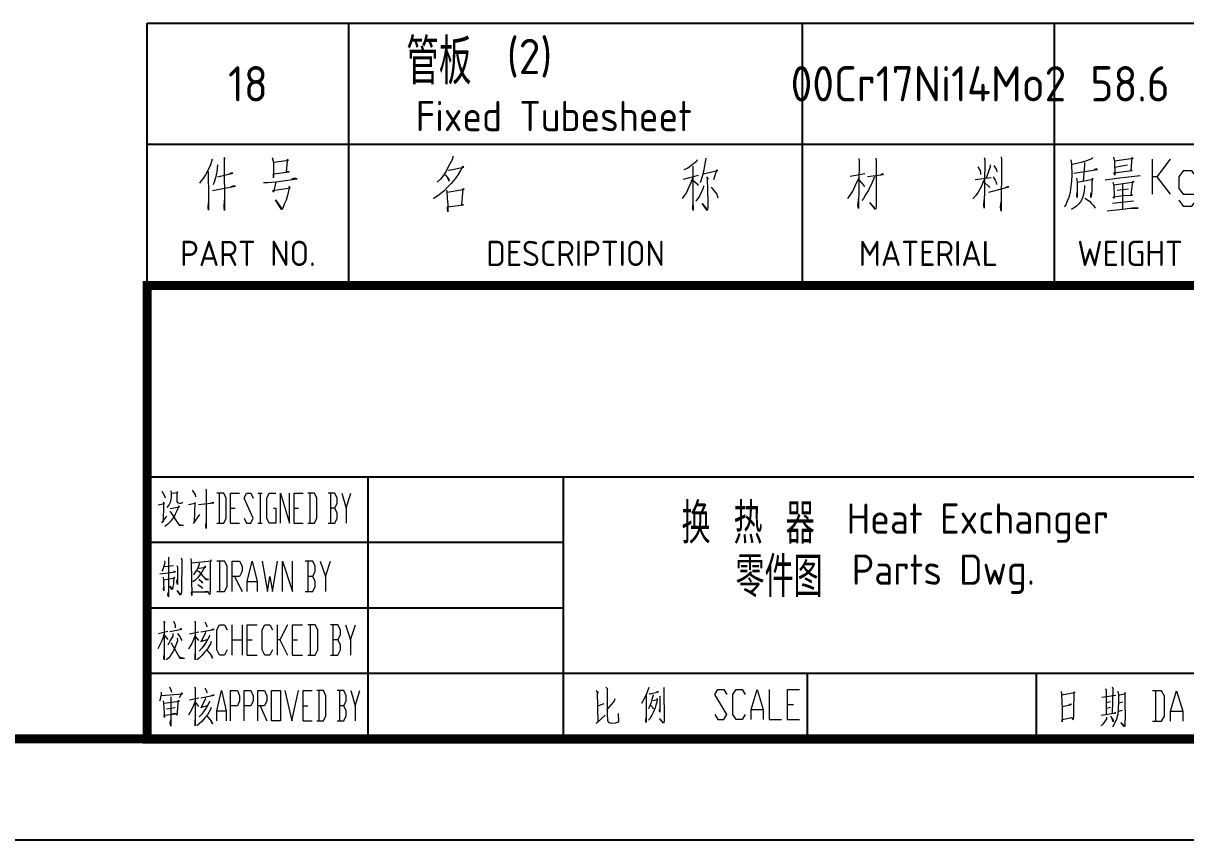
# Model space of a CAD drawing. Extents: x 3752 to 5058, y 2005 to 3221.
# Drawn here: x 4393 to 4508.3, y 2004.7 to 2085.7 of the extents above; entities that cross this region are included whole.
import ezdxf
from ezdxf.enums import TextEntityAlignment as Align

# ---------------------------------------------------------------- set-up
doc = ezdxf.new("R2010")
doc.units = 0
doc.layers.get('0').update_dxf_attribs({"linetype": 'CONTINUOUS'})
for name, color, linetype in [('1', 7, 'CONTINUOUS'), ('2', 1, 'CONTINUOUS'), ('6', 1, 'CONTINUOUS'), ('DRA_DWG', 1, 'CONTINUOUS'), ('标注', 7, 'CONTINUOUS')]:
    doc.layers.add(name, color=color, linetype=linetype)
doc.styles.add('ACISOTS', font='isocp.shx', dxfattribs={"height": 1, "bigfont": 'gbcbig.shx'})

# ---------------------------------------------------------------- blocks, each defined once
blk = doc.blocks.new('*U78')
at = {"color": 7, "lineweight": 0}
for points in [[(2030.14, 459.08), (2029.98, 458.52), (2029.75, 458), (2029.5, 457.51), (2029.23, 457.13), (2029.03, 456.87), (2028.91, 456.69)], [(2031.31, 459.24), (2031.41, 459.08), (2031.34, 459.16), (2031.37, 453.97), (2031.34, 454.35), (2031.37, 455.01)], [(2036.11, 459.24), (2036.24, 458.73), (2036.24, 457.21), (2036.24, 457.6), (2037.8, 457.82), (2037.54, 457.82), (2037.61, 458.9), (2037.63, 459.08), (2037.7, 458.95), (2037.48, 458.9), (2036.24, 458.73)], [(2054.03, 459.36), (2053.99, 459.06), (2053.61, 458.36), (2053.39, 457.93), (2053.12, 457.53), (2052.8, 457.1), (2052.47, 456.8)], [(2078.27, 459.01), (2078.2, 458.84), (2077.78, 458.49), (2077.33, 458.18), (2076.95, 458.01)], [(2079.12, 459.18), (2079.09, 458.97), (2078.92, 458.05), (2078.79, 457.46), (2078.57, 456.72)], [(2094.29, 459.12), (2094.32, 458.9), (2094.26, 454.18), (2094.19, 454.44), (2094.29, 455.26)], [(2095.98, 459.16), (2096.01, 458.95), (2096.01, 454.4), (2095.98, 454.13), (2095.94, 454.06), (2095.39, 454.78), (2095.94, 454.13)], [(2106.72, 459.24), (2106.79, 458.99), (2106.75, 454.22), (2106.69, 454.49), (2106.75, 455.01)], [(2108.41, 459.29), (2108.47, 458.99), (2108.41, 453.92), (2108.34, 454.31), (2108.41, 454.83)], [(2115.32, 459.01), (2115.39, 458.57), (2115.42, 457.53), (2115.39, 456.89), (2115.32, 456.36), (2115.25, 455.84), (2115.12, 455.28), (2114.97, 454.89), (2114.83, 454.55), (2114.67, 454.33)], [(2117.49, 459.22), (2117.39, 459.1), (2116.98, 458.92), (2116.36, 458.75), (2115.45, 458.54)], [(2119.57, 459.27), (2119.67, 458.84), (2119.7, 457.49), (2119.6, 457.71), (2121.42, 457.93), (2121.33, 457.93), (2121.42, 459.22), (2121.51, 459.13), (2119.67, 458.88)], [(2125.17, 459.08), (2123.86, 457.33), (2123.42, 457.33)], [(2123.42, 455.58), (2123.42, 459.08)], [(2132.85, 459.1), (2133.1, 458.79), (2133.01, 458.88), (2133.01, 457.98), (2133.01, 457.06), (2133.01, 456.24), (2133.01, 455.63), (2133.01, 455.59), (2133.01, 455.41), (2133.04, 454.6), (2133.14, 454.38), (2133.27, 454.24), (2133.56, 454.16), (2134.14, 454.2), (2134.57, 454.33), (2134.61, 454.38), (2134.54, 455.5)], [(2138.69, 459.1), (2138.66, 458.88), (2138.27, 457.93), (2137.94, 457.37), (2137.69, 456.85)], [(2140.67, 459.06), (2140.8, 458.88), (2140.73, 458.84), (2140.77, 454.55), (2140.77, 454.51), (2140.73, 454.24), (2140.67, 454.16), (2140.15, 454.81), (2140.67, 454.2), (2140.73, 454.38)], [(2147.35, 459.01), (2147.21, 458.92), (2146.34, 458.36), (2146.27, 458.7), (2146.37, 458.36), (2146.37, 457.24), (2146.34, 456.54), (2146.31, 456.07), (2146.24, 455.59), (2146.14, 455.16), (2146.02, 454.72), (2145.86, 454.42), (2145.72, 454.16)], [(2151.89, 459.36), (2151.86, 459.01), (2151.83, 458.88), (2151.5, 458.01), (2151.28, 457.49), (2150.98, 457.01), (2150.94, 456.93), (2150.69, 456.54), (2150.4, 456.15), (2150.11, 455.8), (2149.85, 455.5)], [(2154.32, 459.13), (2154.39, 458.57), (2154.46, 454.11), (2154.42, 454.6), (2156.73, 454.6), (2156.56, 454.64), (2156.24, 454.6)], [(2159.09, 459.27), (2159.22, 458.75), (2159.22, 457.24), (2159.22, 457.62), (2160.78, 457.84), (2160.53, 457.84), (2160.59, 458.92), (2160.62, 459.1), (2160.68, 458.97), (2160.46, 458.92), (2159.22, 458.75)], [(2166.95, 459.16), (2167.05, 458.99), (2167.02, 459.03), (2167.02, 457.08), (2166.99, 456.47)], [(2168.09, 459.33), (2168.19, 459.12), (2168.16, 459.2), (2168.12, 457.13)], [(2174.33, 459.16), (2174.39, 458.59), (2174.46, 454.13), (2174.43, 454.62), (2176.72, 454.62), (2176.57, 454.65), (2176.24, 454.62)], [(2174.43, 458.59), (2177.15, 458.86), (2177.05, 458.99), (2176.99, 458.59), (2176.95, 454.7), (2176.92, 454.27), (2176.69, 454.62)], [(2179.1, 459.29), (2179.23, 458.77), (2179.23, 457.26), (2179.23, 457.64), (2180.79, 457.86), (2180.52, 457.86), (2180.59, 458.95), (2180.62, 459.12), (2180.69, 458.99), (2180.45, 458.95), (2179.23, 458.77)], [(2187.07, 458.84), (2188.05, 459.01), (2189.05, 459.13), (2188.99, 459.18), (2188.82, 459.13)], [(2194.83, 459.13), (2194.79, 458.79), (2194.08, 457.01), (2194.04, 457.15), (2194.83, 457.28)], [(2196.03, 459.36), (2196.32, 458.88), (2196.35, 458.66)], [(2198.98, 459.27), (2199.11, 458.75), (2199.11, 457.24), (2199.11, 457.62), (2200.67, 457.84), (2200.41, 457.84), (2200.47, 458.92), (2200.5, 459.1), (2200.57, 458.97), (2200.35, 458.92), (2199.11, 458.75)], [(2029.75, 457.86), (2029.78, 455.26), (2029.78, 454.53), (2029.78, 454.01), (2029.75, 454.27), (2029.78, 454.74)], [(2030.69, 458.52), (2030.6, 457.82), (2030.47, 457.21), (2030.34, 456.78), (2030.24, 456.52)], [(2053.57, 458.01), (2053.67, 457.98), (2055.13, 458.27), (2055.03, 458.36), (2054.78, 457.93), (2054.48, 457.46), (2054.19, 457.06), (2053.87, 456.67), (2053.51, 456.29), (2053.12, 455.89), (2052.7, 455.55), (2052.64, 455.5), (2052.37, 455.33), (2052.12, 455.12)], [(2077.82, 458.36), (2077.85, 454.94), (2077.88, 453.99), (2077.82, 454.16), (2077.85, 454.55)], [(2078.86, 457.62), (2080.31, 457.93), (2080.19, 457.98), (2079.89, 457.01)], [(2106.1, 458.3), (2106.33, 457.91), (2106.37, 457.73), (2106.37, 457.56)], [(2107.34, 458.52), (2107.34, 458.3), (2106.92, 457.17)], [(2107.69, 458.43), (2107.96, 458), (2107.99, 457.82)], [(2115.64, 457.67), (2117.98, 458.05), (2117.85, 458.1), (2117.63, 458.01)], [(2116.68, 458.75), (2116.68, 458.45), (2116.56, 456.89)], [(2119.67, 458.27), (2120.97, 458.49)], [(2126.05, 454.99), (2126.48, 454.41), (2127.35, 454.41), (2127.79, 454.99), (2127.79, 457.33), (2127.35, 457.91), (2126.48, 457.91), (2126.05, 457.33), (2126.05, 456.16), (2126.48, 455.58), (2127.79, 455.58)], [(2131.51, 458.62), (2131.85, 458.36), (2131.65, 458.45), (2131.71, 454.29), (2131.51, 454.11), (2132.75, 455.28)], [(2138.34, 457.93), (2138.3, 454.24), (2138.27, 454.51), (2138.27, 454.55), (2138.3, 454.94)], [(2139.24, 458.1), (2139.28, 458.01), (2139.11, 457.41), (2138.94, 456.85), (2138.79, 456.45), (2138.66, 456.15)], [(2138.72, 458.23), (2138.79, 458.18), (2138.86, 458.18), (2139.98, 458.45), (2139.89, 458.45), (2139.73, 458.36)], [(2140.18, 457.89), (2140.25, 457.8), (2140.18, 457.75), (2140.18, 455.68), (2140.15, 455.89), (2140.18, 456.15)], [(2146.44, 456.41), (2146.51, 456.45), (2147.25, 456.58), (2147.16, 456.54), (2147.25, 457.89), (2147.31, 457.71), (2146.41, 457.49)], [(2148.87, 458.84), (2148.35, 458.49), (2147.86, 458.36), (2147.8, 458.7), (2147.86, 458.18), (2147.83, 457.67), (2147.8, 457.1), (2147.77, 456.63), (2147.71, 456.2), (2147.64, 455.72), (2147.54, 455.37), (2147.38, 455.12), (2147.21, 454.81), (2147.06, 454.55), (2146.89, 454.33), (2146.73, 454.16)], [(2150.27, 457.71), (2153.29, 458.05), (2153.09, 458.1), (2152.8, 457.98)], [(2154.42, 458.57), (2157.15, 458.84), (2157.05, 458.97), (2156.98, 458.57), (2156.95, 454.67), (2156.92, 454.24), (2156.7, 454.6)], [(2155.33, 457.89), (2155.46, 457.84), (2156.37, 457.98), (2156.28, 458.1), (2155.85, 457.28), (2155.53, 456.85), (2155.24, 456.5), (2154.94, 456.2), (2154.62, 455.98)], [(2155.49, 458.54), (2155.49, 458.32), (2155.21, 457.67), (2154.84, 457.15), (2154.69, 456.93)], [(2166.01, 458.47), (2166.6, 458.07)], [(2167.28, 457.95), (2169.16, 458.25)], [(2169.98, 458.47), (2171.7, 458.81)], [(2170.11, 457.86), (2170.14, 457.6), (2170.18, 456.04), (2170.18, 455.61), (2170.18, 454.49), (2170.14, 454.78), (2171.11, 454.92), (2171.3, 454.78), (2171.37, 455.95), (2171.43, 458), (2171.47, 457.86), (2170.14, 457.6)], [(2170.56, 458.56), (2170.56, 457.56), (2170.53, 456.99), (2170.46, 456.56), (2170.4, 456.18), (2170.26, 455.95)], [(2170.98, 458.64), (2170.95, 456.61), (2171.01, 456.47), (2171.18, 456.43)], [(2171.82, 458.21), (2172.89, 458.38), (2172.8, 458.52), (2172.6, 456.9), (2172.67, 456.9), (2171.85, 456.78), (2171.82, 457.04), (2171.82, 456.61), (2171.85, 455.44), (2171.85, 455.14), (2171.89, 454.96), (2171.92, 454.78), (2172.02, 454.7), (2172.15, 454.62), (2172.34, 454.57), (2172.54, 454.57), (2173.09, 454.62), (2173.22, 454.7), (2173.29, 454.74), (2173.16, 455.7), (2173.22, 454.74)], [(2175.33, 457.91), (2175.46, 457.86), (2176.37, 458), (2176.27, 458.12), (2175.85, 457.3), (2175.53, 456.87), (2175.23, 456.52), (2174.94, 456.22), (2174.61, 456)], [(2175.5, 458.56), (2175.5, 458.34), (2175.2, 457.69), (2174.85, 457.17), (2174.68, 456.95)], [(2185.84, 458.18), (2186.98, 458.41), (2186.43, 458.32), (2186.39, 455.98), (2185.77, 455.63), (2187.1, 456.41)], [(2188.62, 455.46), (2188.62, 455.84), (2188.66, 455.93), (2188.69, 458.05), (2188.82, 457.89), (2187.36, 457.62), (2187.3, 458.01), (2187.36, 457.67), (2187.36, 456.54), (2187.33, 455.72), (2187.3, 455.41), (2187.3, 455.63), (2187.33, 456.11)], [(2187.78, 457.71), (2188.02, 458.66), (2188.02, 458.97)], [(2190.44, 458.97), (2190.54, 458.41), (2190.54, 456.29), (2190.58, 454.85), (2190.58, 454.29), (2190.54, 454.85), (2192, 454.98), (2191.85, 455.07), (2191.58, 454.94)], [(2190.58, 458.41), (2192.59, 458.66), (2192.49, 458.79), (2192.45, 458.54), (2192.23, 455.03), (2192.23, 454.72), (2192.2, 454.6), (2191.97, 455.03)], [(2195.08, 458.05), (2195.08, 457.75), (2194.18, 455.84), (2194.11, 455.93), (2195.08, 456.36)], [(2195.45, 458.66), (2195.51, 458.23), (2195.51, 457.46), (2195.45, 456.76), (2195.38, 456.07), (2195.31, 455.5), (2195.18, 455.03), (2194.99, 454.51), (2194.66, 453.86)], [(2195.61, 458.18), (2195.63, 458.23), (2197.1, 458.49), (2196.97, 458.62), (2196.84, 457.49), (2197.04, 457.49), (2195.55, 457.24)], [(2030.69, 457.3), (2032.19, 457.69), (2032.02, 457.69), (2031.76, 457.56)], [(2035.24, 456.74), (2035.66, 456.74), (2036.51, 456.83), (2038.58, 457.13), (2038.35, 457.17), (2038.03, 457.08)], [(2036.47, 456.83), (2036.24, 455.78), (2036.18, 455.95), (2037.9, 456.22), (2037.8, 456.39), (2037.8, 456.22), (2037.61, 455.48), (2037.48, 455.01), (2037.31, 454.62), (2037.18, 454.31), (2037.09, 454.09), (2037.03, 454.06), (2036.44, 455.05), (2037.06, 454.13)], [(2053.22, 457.53), (2053.29, 457.49), (2053.64, 457.1), (2053.67, 456.89), (2053.54, 457.19)], [(2077.82, 457.28), (2077.62, 456.72), (2077.4, 456.24), (2077.2, 455.77), (2077.01, 455.5), (2076.78, 455.16)], [(2076.91, 457.1), (2078.4, 457.49)], [(2077.85, 456.97), (2078.27, 456.63), (2078.37, 456.45)], [(2079.19, 457.32), (2079.34, 457.1), (2079.27, 457.15), (2079.31, 454.85), (2079.31, 454.29), (2079.27, 453.99), (2078.76, 454.67), (2079.27, 454.08)], [(2094.32, 457.26), (2094, 456.61), (2093.74, 456), (2093.48, 455.61), (2093.18, 455.18)], [(2093.45, 457.39), (2094.91, 457.64)], [(2094.35, 456.99), (2094.81, 456.47), (2094.84, 456.31)], [(2095.85, 457.3), (2095.59, 456.69), (2095.26, 456), (2094.97, 455.52), (2094.77, 455.18), (2094.59, 454.96)], [(2095.17, 457.35), (2096.76, 457.56), (2096.66, 457.6), (2096.46, 457.51)], [(2106.69, 456.99), (2106.43, 456.31), (2106.13, 455.78), (2105.88, 455.44), (2105.62, 455.14)], [(2105.85, 457.04), (2107.44, 457.26)], [(2106.75, 456.78), (2107.17, 456.39), (2107.27, 456.26)], [(2107.62, 457.3), (2107.82, 456.99), (2107.92, 456.78), (2107.96, 456.56)], [(2115.9, 457.19), (2115.97, 456.8), (2115.97, 455.28), (2115.94, 455.5), (2115.97, 455.77)], [(2115.97, 456.8), (2117.56, 457.1), (2117.46, 457.19), (2117.43, 456.63), (2117.43, 455.98), (2117.39, 455.59), (2117.33, 455.28), (2117.33, 455.55), (2117.39, 455.8)], [(2118.73, 457.01), (2119.9, 457.19), (2122.2, 457.46)], [(2119.5, 456.8), (2119.6, 456.45), (2119.64, 455.41), (2119.64, 455.2), (2119.54, 455.33), (2120.54, 455.46), (2121.46, 455.5), (2121.33, 455.55), (2121.49, 456.89), (2121.61, 456.8), (2120.51, 456.63), (2119.6, 456.5)], [(2123.86, 457.33), (2125.17, 455.58)], [(2131.88, 456.58), (2132.59, 456.85)], [(2133.01, 456.02), (2133.95, 457.15), (2134.11, 457.53)], [(2139.24, 457.28), (2139.89, 457.41), (2139.83, 457.53), (2139.76, 457.06), (2139.63, 456.63), (2139.56, 456.29), (2139.44, 455.93), (2139.28, 455.63), (2139.11, 455.28), (2138.94, 455.03), (2138.79, 454.72), (2138.66, 454.6)], [(2147.83, 457.15), (2149.3, 457.41), (2149.2, 457.46), (2149.03, 457.37)], [(2148.58, 457.24), (2148.58, 454.03), (2148.55, 454.24), (2148.58, 454.6)], [(2150.89, 456.72), (2150.89, 454.46), (2150.86, 454.03), (2150.82, 453.86), (2150.82, 454.2), (2150.89, 454.67)], [(2152.02, 457.53), (2152.08, 457.32), (2152.11, 454.42)], [(2155.26, 457.41), (2155.36, 457.41), (2156.37, 456.29), (2156.73, 456.29), (2156.37, 456.36), (2156.21, 456.45)], [(2158.22, 456.76), (2158.64, 456.76), (2159.49, 456.85), (2161.56, 457.15), (2161.33, 457.19), (2161.01, 457.1)], [(2159.46, 456.85), (2159.22, 455.8), (2159.16, 455.98), (2160.88, 456.24), (2160.78, 456.41), (2160.78, 456.24), (2160.59, 455.5), (2160.46, 455.03), (2160.3, 454.64), (2160.16, 454.33), (2160.07, 454.11), (2160.01, 454.08), (2159.42, 455.07), (2160.04, 454.16)], [(2166.01, 456.9), (2166.99, 457.56)], [(2167.48, 456.99), (2168.91, 457.21)], [(2167.48, 456.78), (2167.64, 456.47)], [(2175.27, 457.43), (2175.36, 457.43), (2176.37, 456.31), (2176.72, 456.31), (2176.37, 456.39), (2176.2, 456.47)], [(2178.22, 456.78), (2178.64, 456.78), (2179.48, 456.87), (2181.56, 457.17), (2181.34, 457.21), (2181.01, 457.13)], [(2179.45, 456.87), (2179.23, 455.82), (2179.16, 456), (2180.88, 456.26), (2180.79, 456.43), (2180.79, 456.26), (2180.59, 455.52), (2180.45, 455.05), (2180.3, 454.65), (2180.17, 454.35), (2180.07, 454.13), (2180, 454.09), (2179.42, 455.09), (2180.03, 454.18)], [(2186.55, 454.03), (2186.98, 454.29), (2187.3, 454.6), (2187.55, 454.98), (2187.82, 455.46), (2187.92, 456.07), (2187.98, 456.58), (2187.98, 457.01)], [(2190.58, 457.32), (2191.97, 457.53), (2191.85, 457.58), (2191.55, 457.46)], [(2195.51, 456.72), (2195.63, 456.36), (2195.63, 456.29), (2195.7, 454.08), (2195.63, 454.42), (2195.67, 454.64)], [(2195.67, 456.45), (2197.39, 456.8), (2197.26, 456.89), (2197.29, 456.67), (2197.29, 455.59), (2197.26, 454.94), (2197.22, 454.42), (2197.17, 453.99), (2196.87, 454.42), (2197.13, 454.11)], [(2198.11, 456.76), (2198.53, 456.76), (2199.38, 456.85), (2201.45, 457.15), (2201.22, 457.19), (2200.9, 457.1)], [(2199.34, 456.85), (2199.11, 455.8), (2199.04, 455.98), (2200.77, 456.24), (2200.67, 456.41), (2200.67, 456.24), (2200.47, 455.5), (2200.35, 455.03), (2200.18, 454.64), (2200.05, 454.33), (2199.95, 454.11), (2199.89, 454.08), (2199.31, 455.07), (2199.92, 454.16)], [(2030.17, 455.95), (2032.48, 456.39), (2032.31, 456.43), (2032.02, 456.31)], [(2053.39, 455.98), (2053.44, 455.84), (2053.51, 454.76), (2053.54, 454.64), (2053.54, 453.86), (2053.51, 454.2), (2053.51, 454.33), (2055.1, 454.55), (2055.06, 454.55), (2054.91, 454.55), (2055.06, 456.15), (2055.13, 456.07), (2055.03, 456.02), (2053.47, 455.77)], [(2078.89, 456.41), (2078.86, 456.2), (2078.5, 455.41), (2078.14, 454.89)], [(2079.64, 456.29), (2080.22, 455.59), (2080.31, 455.24)], [(2107.21, 455.78), (2109.19, 456.31), (2109.06, 456.34), (2108.83, 456.22)], [(2116.68, 456.45), (2116.68, 456.24), (2116.62, 455.68), (2116.52, 455.33), (2116.42, 455.07), (2116.29, 454.85), (2116.14, 454.64), (2115.9, 454.42), (2115.67, 454.24), (2115.52, 454.16), (2115.39, 454.08)], [(2119.92, 455.98), (2121.06, 456.11)], [(2120.47, 456.63), (2120.47, 454.11)], [(2138.91, 456.63), (2139.21, 456.36), (2139.28, 456.15)], [(2151.31, 455.93), (2151.38, 455.93), (2153.06, 456.2), (2153, 456.29), (2152.8, 456.2)], [(2155.29, 455.59), (2155.72, 455.28), (2155.91, 455.07)], [(2155.43, 456.33), (2155.78, 456.02), (2155.95, 455.8)], [(2167.57, 456.09), (2167.48, 455.91), (2167.12, 455.48), (2166.67, 455.05), (2166.11, 454.65), (2165.69, 454.35)], [(2166.18, 455.91), (2169.13, 456.26), (2169.04, 456.34), (2168.81, 456.26)], [(2167.57, 455.95), (2167.8, 455.52), (2168.06, 455.05), (2168.35, 454.62), (2168.64, 454.22), (2168.74, 454.13), (2169.36, 454.18), (2168.71, 454.22), (2168.55, 454.4)], [(2168.58, 455.75), (2168.55, 455.61), (2168.02, 455.18)], [(2171.01, 455.75), (2170.46, 455.57)], [(2175.3, 455.61), (2175.72, 455.3), (2175.92, 455.09)], [(2175.43, 456.34), (2175.78, 456.04), (2175.95, 455.82)], [(2190.58, 456.15), (2191.94, 456.33), (2191.81, 456.36), (2191.58, 456.24)], [(2195.9, 455.46), (2197, 455.68)], [(2196.13, 456.45), (2196.15, 454.38)], [(2196.62, 456.54), (2196.62, 454.46)], [(2116.71, 455.2), (2117.17, 454.89), (2117.39, 454.67), (2117.59, 454.46), (2117.75, 454.2)], [(2119.47, 454.72), (2121.55, 454.94)], [(2151.14, 454.29), (2153.45, 454.55), (2153.29, 454.6), (2153.25, 454.6), (2153, 454.51)], [(2167.05, 455.35), (2167.05, 455.09), (2167.02, 453.97), (2166.95, 453.88), (2167.87, 454.7)], [(2188.02, 455.41), (2188.44, 455.07), (2188.76, 454.72), (2188.89, 454.51), (2188.99, 454.2)], [(2195.03, 455.5), (2193.92, 454.76)], [(2118.95, 453.95), (2120.47, 454.11), (2121.23, 454.2), (2122.01, 454.2), (2121.91, 454.24), (2121.42, 454.2)]]:
    blk.add_lwpolyline(points, dxfattribs=at)

msp = doc.modelspace()

# ---------------------------------------------------------------- linework, layer by layer
for p, q in [((4446.568, 2034.175), (4405.291, 2034.175)), ((4446.568, 2027.675), (4405.291, 2027.675)), ((4585.291, 2021.175), (4405.291, 2021.175))]:
    msp.add_line(p, q)
at = {"color": 7, "lineweight": 0}
for points in [[(4406.735, 2039.261), (4407.015, 2038.817), (4407.062, 2038.63)], [(4407.652, 2039.319), (4407.675, 2039.039), (4407.675, 2038.724), (4407.628, 2038.438), (4407.558, 2038.157), (4407.465, 2037.97), (4407.371, 2037.813), (4407.255, 2037.655)], [(4407.698, 2039.068), (4408.341, 2039.132), (4408.288, 2039.226), (4408.218, 2038.975), (4408.218, 2038.753), (4408.218, 2038.566), (4408.218, 2038.344), (4408.241, 2038.251), (4408.288, 2038.157), (4408.387, 2038.128), (4408.504, 2038.093), (4408.668, 2038.093), (4408.761, 2038.128), (4408.831, 2038.186)], [(4409.754, 2039.384), (4409.941, 2039.068), (4410.04, 2038.911), (4410.087, 2038.724)], [(4411.103, 2039.477), (4411.126, 2039.261), (4411.126, 2035.576), (4411.103, 2035.827), (4411.126, 2036.142)], [(4412.213, 2036.09), (4412.89, 2036.09), (4413.112, 2036.592), (4413.112, 2038.589), (4412.89, 2039.092), (4412.213, 2039.092)], [(4412.44, 2039.092), (4412.44, 2036.09)], [(4413.562, 2036.09), (4413.562, 2039.092), (4414.461, 2039.092)], [(4414.911, 2036.592), (4415.138, 2036.09), (4415.588, 2036.09), (4415.81, 2036.592), (4414.911, 2038.589), (4415.138, 2039.092), (4415.588, 2039.092), (4415.81, 2038.589)], [(4416.26, 2039.092), (4416.709, 2039.092)], [(4416.487, 2039.092), (4416.487, 2036.09)], [(4417.836, 2037.591), (4418.058, 2037.591), (4418.058, 2036.09), (4417.387, 2036.09), (4417.159, 2036.592), (4417.159, 2038.589), (4417.387, 2039.092), (4418.058, 2039.092)], [(4418.508, 2036.09), (4418.508, 2039.092), (4419.407, 2036.09), (4419.407, 2039.092)], [(4419.857, 2036.09), (4419.857, 2039.092), (4420.762, 2039.092)], [(4421.212, 2036.09), (4421.883, 2036.09), (4422.111, 2036.592), (4422.111, 2038.589), (4421.883, 2039.092), (4421.212, 2039.092)], [(4421.434, 2039.092), (4421.434, 2036.09)], [(4423.916, 2037.591), (4424.138, 2038.093), (4424.138, 2038.589), (4423.916, 2039.092), (4423.238, 2039.092)], [(4423.46, 2039.092), (4423.46, 2036.09)], [(4424.587, 2039.092), (4425.037, 2037.591), (4425.037, 2036.09)], [(4425.037, 2037.591), (4425.487, 2039.092)], [(4406.379, 2037.935), (4407.015, 2038.064), (4406.922, 2038.186), (4406.898, 2037.935), (4406.875, 2036.265), (4406.758, 2036.142), (4407.255, 2036.802)], [(4407.558, 2037.556), (4408.481, 2037.713), (4408.411, 2037.813), (4408.317, 2037.556), (4408.195, 2037.246), (4408.078, 2036.989), (4407.961, 2036.773), (4407.774, 2036.487), (4407.558, 2036.236), (4407.348, 2036.014), (4407.179, 2035.856), (4407.038, 2035.763)], [(4409.398, 2037.97), (4410.064, 2038.093), (4410.017, 2038.157), (4409.964, 2036.207), (4409.871, 2036.078), (4410.507, 2036.96)], [(4410.367, 2037.97), (4411.903, 2038.128), (4411.81, 2038.157), (4411.617, 2038.093)], [(4407.535, 2037.275), (4407.582, 2037.275), (4408.458, 2035.891), (4408.907, 2035.856), (4408.458, 2035.95), (4408.341, 2036.078)], [(4413.562, 2037.591), (4414.011, 2037.591)], [(4419.857, 2037.591), (4420.313, 2037.591)], [(4423.238, 2036.09), (4423.916, 2036.09), (4424.138, 2036.592), (4424.138, 2037.094), (4423.916, 2037.591), (4423.46, 2037.591)], [(4413.562, 2036.09), (4414.461, 2036.09)], [(4416.26, 2036.09), (4416.709, 2036.09)], [(4419.857, 2036.09), (4420.762, 2036.09)], [(4407.015, 2032.364), (4407.038, 2032.177), (4406.852, 2031.517), (4406.758, 2031.325)], [(4407.395, 2032.714), (4407.418, 2032.557), (4407.395, 2028.808), (4407.348, 2029.029), (4407.395, 2029.251)], [(4408.668, 2032.65), (4408.714, 2032.463), (4408.691, 2029.438), (4408.691, 2029.251), (4408.668, 2029.094), (4408.644, 2029.029), (4408.598, 2028.965), (4408.265, 2029.438), (4408.644, 2029.029)], [(4409.614, 2032.586), (4409.661, 2032.177), (4409.707, 2028.936), (4409.684, 2029.281), (4411.36, 2029.281), (4411.243, 2029.31), (4411.004, 2029.281)], [(4409.684, 2032.177), (4411.669, 2032.364), (4411.594, 2032.463), (4411.547, 2032.177), (4411.523, 2029.345), (4411.5, 2029.029), (4411.337, 2029.281)], [(4410.461, 2032.148), (4410.461, 2031.99), (4410.25, 2031.517), (4409.993, 2031.138), (4409.871, 2030.98)], [(4412.213, 2029.327), (4412.966, 2029.327), (4413.211, 2029.824), (4413.211, 2031.827), (4412.966, 2032.323), (4412.213, 2032.323)], [(4412.464, 2032.323), (4412.464, 2029.327)], [(4413.713, 2029.327), (4413.713, 2032.323), (4414.461, 2032.323), (4414.712, 2031.827), (4414.712, 2031.325), (4414.461, 2030.828), (4413.713, 2030.828)], [(4415.214, 2029.327), (4415.214, 2030.326), (4415.711, 2032.323), (4416.213, 2030.326), (4416.213, 2029.327)], [(4416.709, 2032.323), (4417.212, 2029.327), (4417.463, 2030.828), (4417.714, 2029.327), (4418.21, 2032.323)], [(4418.712, 2029.327), (4418.712, 2032.323), (4419.711, 2029.327), (4419.711, 2032.323)], [(4421.714, 2030.828), (4421.965, 2031.325), (4421.965, 2031.827), (4421.714, 2032.323), (4420.967, 2032.323)], [(4421.218, 2032.323), (4421.218, 2029.327)], [(4422.462, 2032.323), (4422.964, 2030.828), (4422.964, 2029.327)], [(4422.964, 2030.828), (4423.466, 2032.323)], [(4406.542, 2031.073), (4408.101, 2031.266), (4408.078, 2031.266), (4407.985, 2031.295), (4407.868, 2031.231)], [(4407.015, 2031.798), (4407.914, 2031.897)], [(4408.241, 2031.897), (4408.288, 2031.739), (4408.288, 2030.005), (4408.241, 2030.32), (4408.265, 2030.507)], [(4410.344, 2031.675), (4410.437, 2031.64), (4411.103, 2031.739), (4411.027, 2031.833), (4410.723, 2031.231), (4410.484, 2030.916), (4410.274, 2030.665), (4410.064, 2030.443), (4409.824, 2030.285)], [(4410.297, 2031.325), (4410.367, 2031.325), (4411.103, 2030.507), (4411.36, 2030.507), (4411.103, 2030.571), (4410.98, 2030.635)], [(4413.965, 2030.828), (4414.712, 2029.327)], [(4420.967, 2029.327), (4421.714, 2029.327), (4421.965, 2029.824), (4421.965, 2030.326), (4421.714, 2030.828), (4421.218, 2030.828)], [(4406.875, 2030.758), (4406.922, 2030.414), (4406.922, 2030.349), (4406.945, 2029.403), (4406.922, 2029.596), (4406.945, 2029.754)], [(4406.945, 2030.478), (4408.031, 2030.665), (4407.961, 2030.758), (4407.914, 2030.507), (4407.891, 2030.098), (4407.844, 2029.818), (4407.821, 2029.625), (4407.745, 2029.532), (4407.535, 2029.847), (4407.774, 2029.561)], [(4410.32, 2030.005), (4410.63, 2029.783), (4410.77, 2029.625)], [(4410.414, 2030.542), (4410.677, 2030.32), (4410.793, 2030.162)], [(4415.214, 2030.326), (4416.213, 2030.326)], [(4406.922, 2026.378), (4407.038, 2026.191), (4406.992, 2026.25), (4406.992, 2022.536), (4406.945, 2022.757), (4406.992, 2023.073)], [(4407.891, 2026.378), (4408.031, 2026.092), (4408.078, 2025.905), (4408.078, 2025.718)], [(4409.993, 2026.378), (4410.087, 2026.22), (4410.064, 2026.25), (4410.064, 2022.536), (4410.04, 2022.822), (4410.064, 2023.131)], [(4411.004, 2026.314), (4411.173, 2025.999), (4411.196, 2025.876), (4411.173, 2025.777)], [(4406.992, 2025.117), (4406.852, 2024.679), (4406.688, 2024.299), (4406.519, 2023.955), (4406.332, 2023.639)], [(4407.325, 2025.339), (4406.425, 2025.117)], [(4407.844, 2025.152), (4407.821, 2024.895), (4407.582, 2024.457), (4407.418, 2024.141), (4407.325, 2024.013)], [(4407.535, 2025.368), (4408.738, 2025.59), (4408.644, 2025.619), (4408.528, 2025.561)], [(4408.288, 2025.152), (4408.574, 2024.801), (4408.644, 2024.644), (4408.738, 2024.457)], [(4410.087, 2025.052), (4409.871, 2024.55), (4409.707, 2024.171), (4409.567, 2023.89), (4409.374, 2023.604)], [(4410.414, 2025.274), (4409.497, 2025.088)], [(4410.607, 2025.309), (4411.926, 2025.561), (4411.833, 2025.59), (4411.646, 2025.496)], [(4411.074, 2025.339), (4411.05, 2025.152), (4410.653, 2024.393), (4410.607, 2024.363), (4411.337, 2024.585)], [(4413.211, 2023.522), (4412.966, 2023.02), (4412.464, 2023.02), (4412.213, 2023.522), (4412.213, 2025.52), (4412.464, 2026.022), (4412.966, 2026.022), (4413.211, 2025.52)], [(4413.713, 2023.02), (4413.713, 2026.022)], [(4414.712, 2026.022), (4414.712, 2023.02)], [(4415.214, 2023.02), (4415.214, 2026.022), (4416.213, 2026.022)], [(4417.714, 2023.522), (4417.463, 2023.02), (4416.96, 2023.02), (4416.709, 2023.522), (4416.709, 2025.52), (4416.96, 2026.022), (4417.463, 2026.022), (4417.714, 2025.52)], [(4419.209, 2026.022), (4418.461, 2024.521), (4418.21, 2024.521)], [(4418.21, 2023.02), (4418.21, 2026.022)], [(4419.711, 2023.02), (4419.711, 2026.022), (4420.71, 2026.022)], [(4421.212, 2023.02), (4421.959, 2023.02), (4422.21, 2023.522), (4422.21, 2025.52), (4421.959, 2026.022), (4421.212, 2026.022)], [(4421.457, 2026.022), (4421.457, 2023.02)], [(4424.214, 2024.521), (4424.465, 2025.023), (4424.465, 2025.52), (4424.214, 2026.022), (4423.466, 2026.022)], [(4423.711, 2026.022), (4423.711, 2023.02)], [(4424.961, 2026.022), (4425.463, 2024.521), (4425.463, 2023.02)], [(4425.463, 2024.521), (4425.96, 2026.022)], [(4407.015, 2024.959), (4407.348, 2024.55)], [(4408.265, 2024.679), (4408.288, 2024.428), (4408.148, 2023.984), (4408.008, 2023.639), (4407.844, 2023.353), (4407.698, 2023.131), (4407.558, 2022.915), (4407.395, 2022.722), (4407.179, 2022.536)], [(4407.628, 2024.235), (4407.698, 2024.171), (4408.528, 2022.722), (4408.977, 2022.693), (4408.551, 2022.787), (4408.434, 2022.915)], [(4410.087, 2024.836), (4410.391, 2024.457)], [(4411.646, 2024.363), (4411.57, 2024.141), (4411.29, 2023.639), (4411.004, 2023.324), (4410.7, 2022.973), (4410.437, 2022.722), (4410.227, 2022.536)], [(4411.477, 2024.994), (4411.453, 2024.836), (4411.173, 2024.363), (4411.15, 2024.328), (4410.934, 2024.013), (4410.7, 2023.703), (4410.437, 2023.417)], [(4413.713, 2024.521), (4414.712, 2024.521)], [(4415.214, 2024.521), (4415.711, 2024.521)], [(4418.461, 2024.521), (4419.209, 2023.02)], [(4419.711, 2024.521), (4420.207, 2024.521)], [(4423.466, 2023.02), (4424.214, 2023.02), (4424.465, 2023.522), (4424.465, 2024.025), (4424.214, 2024.521), (4423.711, 2024.521)], [(4411.196, 2023.511), (4411.669, 2022.973), (4411.763, 2022.722), (4411.617, 2023.038)], [(4415.214, 2023.02), (4416.213, 2023.02)], [(4419.711, 2023.02), (4420.71, 2023.02)], [(4406.665, 2019.341), (4406.665, 2019.055), (4406.612, 2018.833), (4406.565, 2018.617), (4406.519, 2018.459)], [(4406.665, 2018.991), (4408.785, 2019.183), (4408.738, 2019.277), (4408.458, 2018.769)], [(4407.511, 2019.873), (4407.652, 2019.557), (4407.698, 2019.341)], [(4409.993, 2019.843), (4410.087, 2019.686), (4410.064, 2019.715), (4410.064, 2016.001), (4410.04, 2016.281), (4410.064, 2016.596)], [(4411.004, 2019.779), (4411.173, 2019.464), (4411.196, 2019.341), (4411.173, 2019.242)], [(4412.213, 2016.485), (4412.213, 2017.484), (4412.662, 2019.487), (4413.112, 2017.484), (4413.112, 2016.485)], [(4413.562, 2016.485), (4413.562, 2019.487), (4414.239, 2019.487), (4414.461, 2018.985), (4414.461, 2018.488), (4414.239, 2017.986), (4413.562, 2017.986)], [(4414.911, 2016.485), (4414.911, 2019.487), (4415.588, 2019.487), (4415.81, 2018.985), (4415.81, 2018.488), (4415.588, 2017.986), (4414.911, 2017.986)], [(4416.26, 2016.485), (4416.26, 2019.487), (4416.937, 2019.487), (4417.159, 2018.985), (4417.159, 2018.488), (4416.937, 2017.986), (4416.26, 2017.986)], [(4417.609, 2016.485), (4417.609, 2019.487), (4418.508, 2019.487), (4418.508, 2016.485), (4417.609, 2016.485), (4417.609, 2016.485)], [(4418.958, 2019.487), (4419.635, 2016.485), (4420.313, 2019.487)], [(4420.762, 2016.485), (4420.762, 2019.487), (4421.662, 2019.487)], [(4422.111, 2016.485), (4422.783, 2016.485), (4423.011, 2016.988), (4423.011, 2018.985), (4422.783, 2019.487), (4422.111, 2019.487)], [(4422.333, 2019.487), (4422.333, 2016.485)], [(4424.815, 2017.986), (4425.037, 2018.488), (4425.037, 2018.985), (4424.815, 2019.487), (4424.138, 2019.487)], [(4424.365, 2019.487), (4424.365, 2016.485)], [(4425.487, 2019.487), (4425.936, 2017.986), (4425.936, 2016.485)], [(4425.936, 2017.986), (4426.386, 2019.487)], [(4449.839, 2019.499), (4450.073, 2019.306), (4449.932, 2019.37), (4449.979, 2016.345), (4449.839, 2016.223), (4450.733, 2017.069)], [(4450.803, 2019.843), (4450.995, 2019.621), (4450.925, 2019.686), (4450.925, 2019.026), (4450.925, 2018.36), (4450.925, 2017.764), (4450.925, 2017.32), (4450.925, 2017.291), (4450.925, 2017.169), (4450.949, 2016.567), (4451.019, 2016.409), (4451.112, 2016.316), (4451.322, 2016.252), (4451.749, 2016.287), (4452.058, 2016.38), (4452.082, 2016.409), (4452.035, 2017.227)], [(4455.054, 2019.843), (4455.031, 2019.686), (4454.75, 2018.991), (4454.511, 2018.582), (4454.324, 2018.202)], [(4455.077, 2019.213), (4455.124, 2019.183), (4455.171, 2019.183), (4456, 2019.37), (4455.93, 2019.37), (4455.807, 2019.306)], [(4456.497, 2019.814), (4456.59, 2019.686), (4456.543, 2019.656), (4456.567, 2016.538), (4456.567, 2016.503), (4456.543, 2016.316), (4456.497, 2016.252), (4456.117, 2016.725), (4456.497, 2016.287), (4456.543, 2016.409)], [(4461.601, 2017.11), (4461.898, 2016.614), (4462.5, 2016.614), (4462.798, 2017.11), (4461.601, 2019.113), (4461.898, 2019.616), (4462.5, 2019.616), (4462.798, 2019.113)], [(4464.602, 2017.11), (4464.299, 2016.614), (4463.703, 2016.614), (4463.399, 2017.11), (4463.399, 2019.113), (4463.703, 2019.616), (4464.299, 2019.616), (4464.602, 2019.113)], [(4465.198, 2016.614), (4465.198, 2017.612), (4465.799, 2019.616), (4466.401, 2017.612), (4466.401, 2016.614)], [(4466.997, 2019.616), (4466.997, 2016.614), (4468.2, 2016.614)], [(4468.795, 2016.614), (4468.795, 2019.616), (4469.998, 2019.616)], [(4495.957, 2019.405), (4496.003, 2019.09), (4496.027, 2018.395), (4496.05, 2017.671), (4496.05, 2017.577), (4496.05, 2017.075), (4496.05, 2016.409), (4496.05, 2016.631), (4496.967, 2016.824), (4497.16, 2016.602), (4497.206, 2016.882), (4497.206, 2017.262), (4497.23, 2017.986), (4497.253, 2018.745), (4497.253, 2019.37), (4497.277, 2019.277), (4496.027, 2019.055)], [(4500.372, 2019.686), (4500.418, 2019.499), (4500.418, 2017.139)], [(4501.032, 2019.878), (4501.078, 2019.686), (4501.008, 2017.233)], [(4501.575, 2019.435), (4501.645, 2019.09), (4501.645, 2018.395), (4501.621, 2017.642), (4501.575, 2017.169), (4501.458, 2016.666), (4501.312, 2016.351), (4501.055, 2015.878)], [(4501.645, 2019.055), (4502.351, 2019.213), (4502.281, 2019.312), (4502.281, 2018.331), (4502.281, 2018.272), (4502.305, 2016.853), (4502.281, 2016.316), (4502.258, 2016.001), (4502.235, 2015.907), (4501.878, 2016.316), (4502.211, 2016.036)], [(4505.02, 2016.456), (4505.92, 2016.456), (4506.217, 2016.958), (4506.217, 2018.956), (4505.92, 2019.458), (4505.02, 2019.458)], [(4505.318, 2019.458), (4505.318, 2016.456)], [(4506.819, 2016.456), (4506.819, 2017.455), (4507.415, 2019.458), (4508.016, 2017.455), (4508.016, 2016.456)], [(4406.875, 2018.488), (4406.922, 2018.202), (4407.015, 2016.818), (4406.992, 2017.069), (4408.171, 2017.198), (4408.031, 2017.227), (4407.774, 2017.163)], [(4408.171, 2017.198), (4408.265, 2017.04), (4408.411, 2018.553), (4408.458, 2018.424), (4406.968, 2018.202)], [(4407.605, 2018.897), (4407.652, 2018.833), (4407.628, 2015.971), (4407.582, 2016.252), (4407.628, 2016.596)], [(4410.087, 2018.518), (4409.871, 2018.015), (4409.707, 2017.636), (4409.567, 2017.356), (4409.374, 2017.069)], [(4410.414, 2018.74), (4409.497, 2018.553)], [(4410.087, 2018.302), (4410.391, 2017.922)], [(4411.477, 2018.459), (4411.453, 2018.302), (4411.173, 2017.829), (4411.15, 2017.794), (4410.934, 2017.478), (4410.7, 2017.163), (4410.437, 2016.882)], [(4410.607, 2018.769), (4411.926, 2019.026), (4411.833, 2019.055), (4411.646, 2018.961)], [(4411.074, 2018.804), (4411.05, 2018.617), (4410.653, 2017.858), (4410.607, 2017.829), (4411.337, 2018.045)], [(4450.096, 2018.015), (4450.616, 2018.202)], [(4450.925, 2017.607), (4451.609, 2018.424), (4451.725, 2018.71)], [(4454.797, 2018.991), (4454.774, 2016.316), (4454.75, 2016.503), (4454.75, 2016.538), (4454.774, 2016.818)], [(4455.457, 2019.119), (4455.48, 2019.055), (4455.364, 2018.617), (4455.241, 2018.202), (4455.124, 2017.922), (4455.031, 2017.7)], [(4455.457, 2018.518), (4455.93, 2018.617), (4455.883, 2018.71), (4455.837, 2018.36), (4455.737, 2018.05), (4455.691, 2017.794), (4455.597, 2017.542), (4455.48, 2017.32), (4455.364, 2017.069), (4455.241, 2016.882), (4455.124, 2016.661), (4455.031, 2016.567)], [(4456.14, 2018.961), (4456.187, 2018.897), (4456.14, 2018.868), (4456.14, 2017.356), (4456.117, 2017.513), (4456.14, 2017.7)], [(4468.795, 2018.115), (4469.397, 2018.115)], [(4496.05, 2017.922), (4496.967, 2018.115), (4496.874, 2018.144), (4496.663, 2018.021)], [(4499.992, 2018.839), (4501.382, 2019.026)], [(4500.442, 2018.302), (4500.868, 2018.395)], [(4501.668, 2018.272), (4502.071, 2018.366)], [(4407.202, 2017.7), (4408.055, 2017.829)], [(4411.646, 2017.829), (4411.57, 2017.607), (4411.29, 2017.104), (4411.004, 2016.789), (4410.7, 2016.439), (4410.437, 2016.188), (4410.227, 2016.001)], [(4411.196, 2016.976), (4411.669, 2016.439), (4411.763, 2016.188), (4411.617, 2016.503)], [(4412.213, 2017.484), (4413.112, 2017.484)], [(4416.487, 2017.986), (4417.159, 2016.485)], [(4420.762, 2017.986), (4421.212, 2017.986)], [(4424.138, 2016.485), (4424.815, 2016.485), (4425.037, 2016.988), (4425.037, 2017.484), (4424.815, 2017.986), (4424.365, 2017.986)], [(4455.218, 2018.05), (4455.434, 2017.858), (4455.48, 2017.7)], [(4465.198, 2017.612), (4466.401, 2017.612)], [(4499.922, 2017.04), (4501.382, 2017.291), (4501.312, 2017.326), (4501.218, 2017.233)], [(4500.465, 2017.764), (4500.839, 2017.864)], [(4501.621, 2017.449), (4501.668, 2017.449), (4502.048, 2017.548)], [(4506.819, 2017.455), (4508.016, 2017.455)], [(4420.762, 2016.485), (4421.662, 2016.485)], [(4468.795, 2016.614), (4469.998, 2016.614)], [(4500.465, 2016.853), (4500.442, 2016.696), (4500.249, 2016.38), (4500.086, 2016.158), (4499.922, 2016.001)], [(4500.839, 2016.947), (4501.102, 2016.567), (4501.102, 2016.409), (4501.008, 2016.696)]]:
    msp.add_lwpolyline(points, dxfattribs=at)
at = {"layer": '1'}
for p, q in [((4405.291, 2073.696), (4585.291, 2073.696)), ((3754.291, 2004.696), (4595.291, 2004.696))]:
    msp.add_line(p, q, dxfattribs=at)
at = {"layer": '1', "ltscale": 10}
msp.add_line((4585.287, 2059.696), (4405.287, 2059.696), dxfattribs=at)
at = {"layer": '2'}
for p, q in [((4405.291, 2085.696), (4585.291, 2085.696)), ((4405.291, 2059.696), (4405.291, 2085.696)), ((4425.291, 2059.696), (4425.291, 2085.696)), ((4470.291, 2059.696), (4470.291, 2085.696)), ((4495.291, 2059.696), (4495.291, 2085.696)), ((4405.291, 2059.696), (4585.291, 2059.696)), ((4405.291, 2059.696), (4585.291, 2059.696))]:
    msp.add_line(p, q, dxfattribs=at)
at = {"layer": '2', "ltscale": 10}
msp.add_line((4405.291, 2059.696), (4585.291, 2059.696), dxfattribs=at)
at = {"layer": '2', "const_width": 0.9}
msp.add_lwpolyline([(3779.291, 2014.696), (4585.291, 2014.696)], dxfattribs=at)
at = {"layer": '6', "ltscale": 10, "const_width": 0.9}
msp.add_lwpolyline([(4405.291, 2059.675), (4585.291, 2059.675), (4585.291, 2021.339), (4585.291, 2014.696), (4405.291, 2014.675), (4405.291, 2059.675)], dxfattribs=at)
at = {"layer": 'DRA_DWG'}
for p, q in [((4516.101, 2040.675), (4405.291, 2040.675)), ((4427.17, 2040.675), (4427.17, 2014.675)), ((4446.568, 2040.675), (4446.568, 2014.675)), ((4470.758, 2021.264), (4470.758, 2014.675)), ((4493.476, 2021.264), (4493.476, 2014.675))]:
    msp.add_line(p, q, dxfattribs=at)

# ---------------------------------------------------------------- block references
at = {"layer": '1'}
msp.add_blockref('*U78', (2381.585, 1613.144), dxfattribs=at)

# ---------------------------------------------------------------- texts
at = {"layer": '1', "style": 'ACISOTS'}
for s, height, p in [('管板', 4.5, (4434.226, 2082.117)), ('18', 3.5, (4415.291, 2079.696)), ('00Cr17Ni14Mo2', 3.5, (4482.791, 2079.696)), ('58.6', 3.5, (4502.791, 2079.696)), ('PART NO.', 2.5, (4415.291, 2062.868)), ('DESCRIPTION', 2.5, (4447.791, 2062.868)), ('MATERIAL', 2.5, (4482.791, 2062.868)), ('WEIGHT', 2.5, (4502.791, 2062.868))]:
    msp.add_text(s, height=height, dxfattribs=at).set_placement(p, align=Align.MIDDLE)
for s, height, p in [('(2)', 3.5, (4440.973, 2080.649)), ('Fixed Tubesheet', 3, (4431.929, 2074.985))]:
    msp.add_text(s, height=height, dxfattribs=at).set_placement(p)
at = {"layer": '标注', "ltscale": 10, "style": 'ACISOTS'}
for s, height, p in [('换 热 器', 4, (4458.293, 2034.076)), ('零件图', 4, (4463.654, 2028.783)), ('Parts Dwg.', 3, (4475.19, 2029.991))]:
    msp.add_text(s, height=height, dxfattribs=at).set_placement(p)
msp.add_text('Heat Exchanger', height=3, dxfattribs=at).set_placement((4487.686, 2035.058), align=Align.CENTER)

doc.saveas('drawing.dxf')
